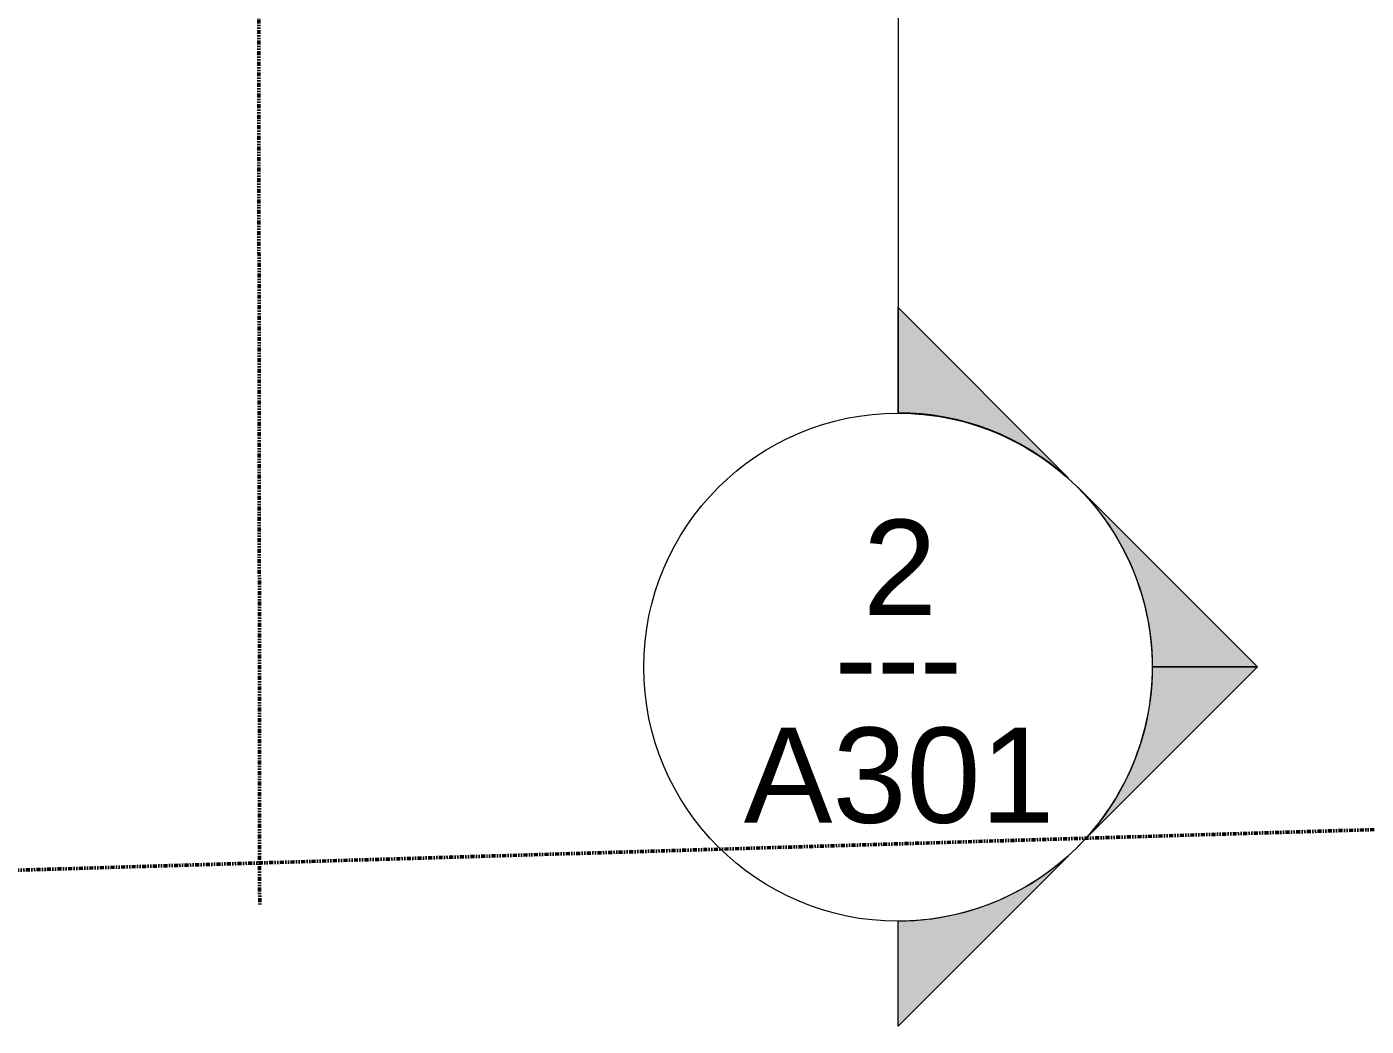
# Model space of a CAD drawing. Header units: inches. Extents: x -4250 to -935, y 9756 to 12395.
# Drawn here: x -3853 to -3726.5, y 9756.6 to 9851 of the extents above; entities that cross this region are included whole.
import ezdxf

# ---------------------------------------------------------------- set-up
doc = ezdxf.new("R2010")
doc.units = ezdxf.units.IN
doc.header["$MEASUREMENT"] = 0
doc.linetypes.add('Double Dash 3_8_', pattern=[1, 0.375, -0.125, 0.125, -0.125, 0.125, -0.125])
doc.layers.add('C-PROP-LINE', color=91, linetype='Double Dash 3_8_', lineweight=50)
doc.layers.add('G-ANNO-SYMB-2', color=111, linetype='Continuous', lineweight=9)
doc.styles.add('Arial', font='arial.ttf', dxfattribs={"height": 9})
doc.styles.add('Century Gothic_1', font='ufonts.com_century-gothic.ttf', dxfattribs={"height": 9})

# ---------------------------------------------------------------- blocks, each defined once
blk = doc.blocks.new('Family - ___-1878357-FLOOR PLAN - ROOF')
at = {"layer": 'C-PROP-LINE'}
blk.add_line((-3987.01, 9767.34), (-1926.88, 9829.01), dxfattribs=at)
blk = doc.blocks.new('Family - ___-1878392-FLOOR PLAN - ROOF')
at = {"layer": 'C-PROP-LINE'}
blk.add_line((-3833.41, 12088.69), (-3830.99, 9768.08), dxfattribs=at)
blk = doc.blocks.new('Section - Section Head - Filled-22785-FLOOR PLAN - ROOF')
at = {"layer": 'G-ANNO-SYMB-2'}
h = blk.add_hatch(color=256, dxfattribs=at)
edge = h.paths.add_edge_path(flags=0)
edge.add_line((-0.4268, 0.1768), (-0.25, 0.3536))
edge.add_line((-0.25, 0.3536), (-0.25, 0.25))
edge.add_arc((-0.25, 0), 0.25, 90, 135)
h = blk.add_hatch(color=256, dxfattribs=at)
edge = h.paths.add_edge_path(flags=0)
edge.add_arc((-0.25, 0), 0.25, 45, 90)
edge.add_line((-0.25, 0.25), (-0.25, 0.3536))
edge.add_line((-0.25, 0.3536), (-0.0732, 0.1768))
h = blk.add_hatch(color=256, dxfattribs=at)
edge = h.paths.add_edge_path(flags=0)
edge.add_arc((-0.25, 0), 0.2503, 137.9216, 180)
edge.add_line((-0.5003, 0), (-0.6036, 0))
edge.add_line((-0.6036, 0), (-0.4358, 0.1678))
h = blk.add_hatch(color=256, dxfattribs=at)
edge = h.paths.add_edge_path(flags=0)
edge.add_line((-0.0642, 0.1678), (0.1036, 0))
edge.add_line((0.1036, 0), (0.0003, 0))
edge.add_arc((-0.25, 0), 0.2503, 0, 42.0784)
for p, q in [((-0.25, 0.3536), (-0.4268, 0.1768)), ((-0.25, 0.25), (-0.25, 0.3536)), ((-0.0732, 0.1768), (-0.25, 0.3536)), ((-0.25, 0.3536), (-0.25, 0.25)), ((-0.4358, 0.1678), (-0.6036, 0)), ((0.1036, 0), (-0.0642, 0.1678)), ((-0.6036, 0), (-0.5003, 0)), ((0.0003, 0), (0.1036, 0))]:
    blk.add_line(p, q, dxfattribs=at)
for centre, radius, start, end in [((-0.2503, 0), 0.25, 360, 180), ((-0.25, 0), 0.25, 90, 135), ((-0.25, 0), 0.25, 45, 90), ((-0.25, 0), 0.2503, 137.9216, 180), ((-0.25, 0), 0.2503, 0, 42.0784), ((-0.2503, 0), 0.25, 180, 360)]:
    blk.add_arc(centre, radius, start, end, dxfattribs=at)

msp = doc.modelspace()

# ---------------------------------------------------------------- linework, layer by layer
at = {"layer": 'G-ANNO-SYMB-2'}
msp.add_line((-3770.72, 12332.6), (-3770.72, 9814.53), dxfattribs=at)

# ---------------------------------------------------------------- block references
at = {"layer": 'C-PROP-LINE'}
for name in ['Family - ___-1878357-FLOOR PLAN - ROOF', 'Family - ___-1878392-FLOOR PLAN - ROOF']:
    msp.add_blockref(name, (0, 0), dxfattribs=at)
at = {"layer": 'G-ANNO-SYMB-2', "extrusion": (0, 0, -1), "xscale": 95.99999999999994, "yscale": 95.99999999999994, "zscale": 95.99999999999994, "rotation": 90.0000000000006}
msp.add_blockref('Section - Section Head - Filled-22785-FLOOR PLAN - ROOF', (3770.72, 9814.53), dxfattribs=at)

# ---------------------------------------------------------------- texts
at = {"layer": 'G-ANNO-SYMB-2', "char_height": 9, "attachment_point": 1}
for s, insert, width, style in [('2', (-3774.04, 9804.44), 8.484, 'Arial'), ('---', (-3776.7, 9795.93), 15.453, 'Century Gothic_1'), ('A301', (-3785.29, 9784.8), 35.754, 'Arial')]:
    msp.add_mtext(s, dxfattribs=dict(at, insert=insert, width=width, style=style))

doc.saveas('drawing.dxf')
